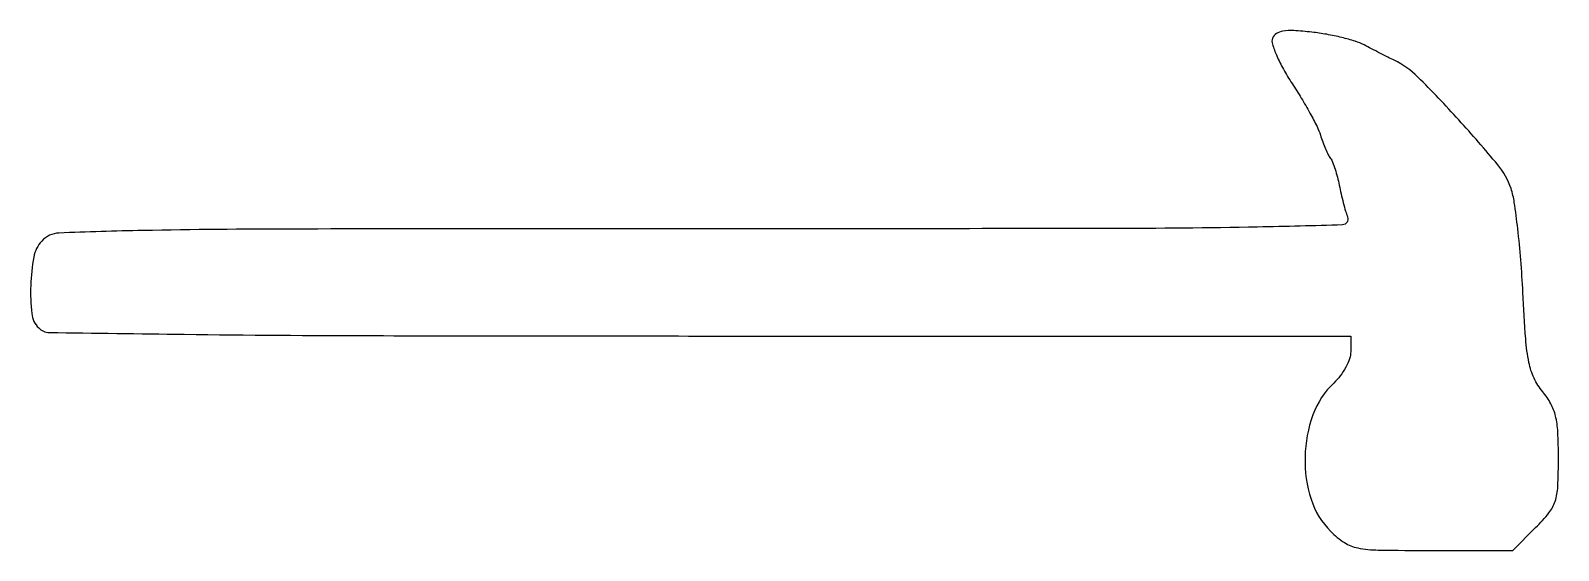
# Model space of a CAD drawing. Extents: x 0 to 228, y 0 to 78.
import ezdxf

# ---------------------------------------------------------------- set-up
doc = ezdxf.new("R2010")
doc.units = 0

msp = doc.modelspace()

# ---------------------------------------------------------------- linework, layer by layer
msp.add_lwpolyline([(185.333027, 76.425472, 0.170772), (185.308286, 75.546073, 0.024398), (185.951413, 73.831945, 0.025411), (186.950611, 71.80775, 0.019197), (188.241887, 69.690895, -0.010411), (189.630389, 67.502093, -0.010468), (190.923985, 65.261264, -0.010332), (191.969465, 63.262621, -0.040753), (192.483934, 61.973912, 0.013996), (192.829324, 60.95343, 0.013179), (193.237744, 59.932962, 0.013268), (193.647334, 59.048278, 0.043761), (193.981676, 58.5, -0.063697), (194.302967, 57.922687, -0.01617), (194.669748, 56.9125, -0.016223), (195.01664, 55.72186, -0.015771), (195.289256, 54.5, 0.009485), (195.557336, 53.223171, 0.007738), (195.891175, 51.867188, 0.007831), (196.237419, 50.628327, 0.020238), (196.536958, 49.75, -0.515734), (195.772613, 48.591405, -0.004284), (183.112621, 48.252767, -0.004232), (160.975371, 48.037803, -0.000311), (100.261976, 48, 0.000316), (39.054925, 47.96136, 0.00432), (16.805775, 47.741017, 0.005492), (4.213441, 47.369086, 0.201336), (1.654988, 46.171259, 0.138581), (0.473543, 43.787596, 0.037439), (0.00656, 39.555726, 0.036466), (0.165701, 35.351772, 0.170283), (1.2, 33.2, 0.19498), (2.780491, 32.531274, 0.00074), (22.914667, 32.256166, 0.002498), (51.154794, 32.053202, 0.000548), (99.7, 32), (197, 32), (197, 29.674314, -0.083853), (196.82085, 28.613589, -0.039492), (196.260685, 27.337248, -0.037684), (195.446282, 26.060622, -0.043385), (194.483182, 24.9842, 0.117284), (191.361809, 20.25211, 0.082231), (190.179472, 13.952054, 0.082545), (191.091536, 7.630846, 0.119916), (194.00873, 2.837424, 0.0519), (196.07232, 1.162901, 0.098114), (198.052531, 0.366508, 0.043074), (201.108978, 0.05773, 0.003647), (209.023077, 0), (221.2, 0), (224.6, 3.4, 0.027347), (226.581546, 5.611024, 0.090427), (227.507948, 7.324365, 0.067887), (227.90465, 9.50757, 0.011045), (228, 13.823275, 0.012205), (227.905716, 17.685317, 0.046402), (227.565696, 20.071298, 0.06683), (226.868229, 21.881573, 0.048175), (225.649047, 23.673275, -0.063959), (224.35736, 25.706242, -0.060531), (223.591608, 28.037541, -0.031487), (223.115529, 31.582578, -0.005151), (222.698303, 38.5, 0.007545), (222.3824, 43.35087, 0.008486), (221.929274, 48.003125, 0.007887), (221.414872, 51.94272, 0.044659), (220.922595, 54, 0.0923), (218.942412, 57.55506, 0.011562), (213.131718, 64.241937, 0.012031), (207.018174, 70.64096, 0.083697), (203.5, 73.137485, -0.003546), (202.55613, 73.601876, -0.001709), (201.353125, 74.20955, -0.001695), (200.103127, 74.85168, -0.00243), (199, 75.429912, 0.046285), (197.681494, 75.979858, 0.015714), (195.678289, 76.536914, 0.015473), (193.414161, 77.016801, 0.017192), (191.202686, 77.336429, 0.012331), (188.489343, 77.566246, 0.053502), (186.878202, 77.49036, 0.104086), (185.899987, 77.1206, 0.160244)], format="xyb", close=True)

doc.saveas('drawing.dxf')
